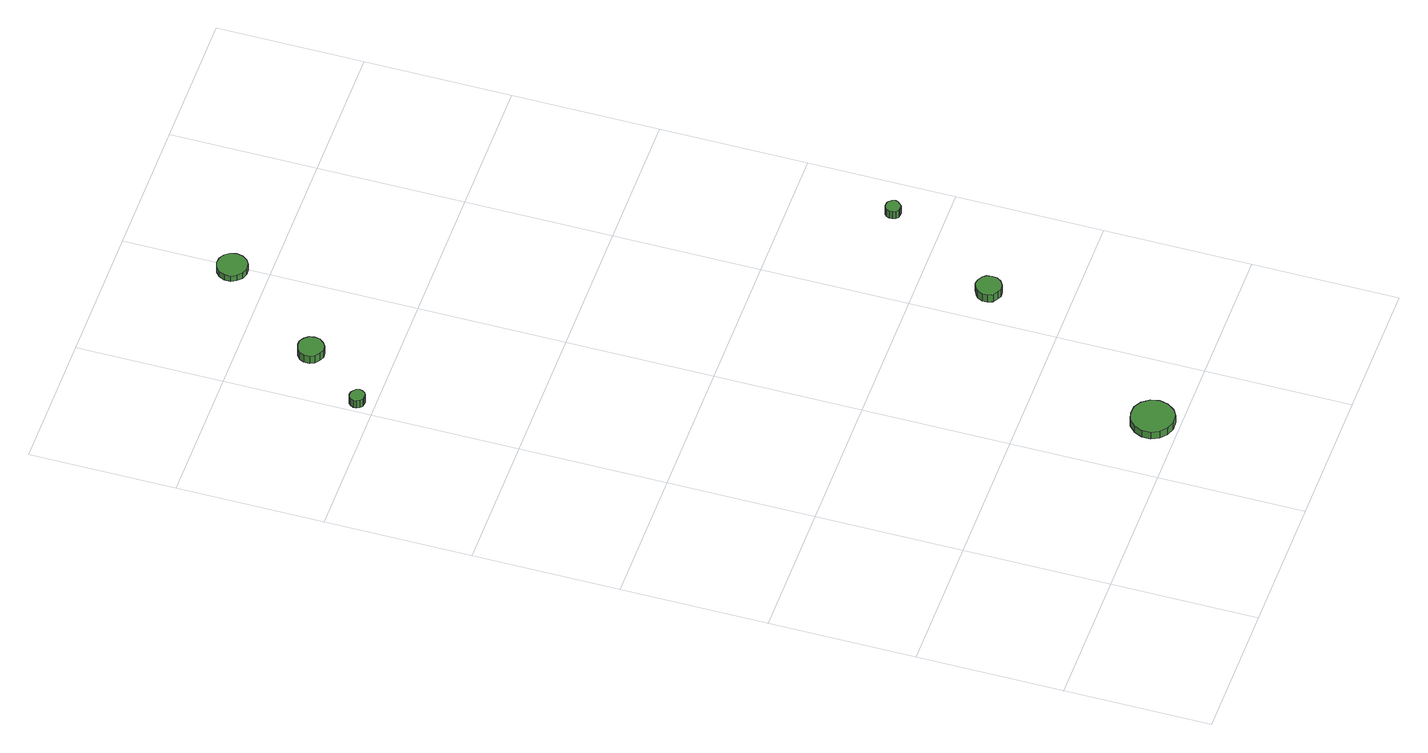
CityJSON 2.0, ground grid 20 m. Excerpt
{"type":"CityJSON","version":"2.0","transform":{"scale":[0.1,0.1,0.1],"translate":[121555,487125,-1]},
"CityObjects":{
"tree1":{"type":"SolitaryVegetationObject","attributes":{"function":"something"},"geometry":[{"type":"MultiSurface","lod":"1","boundaries":[[[0,1,2,3,4,5,6,7,8,9,10,11,12,13,14]],[[15,16,17,18,19,20,21,22,23,24,25,26,27,28,29]],[[0,29,28,1]],[[1,28,27,2]],[[2,27,26,3]],[[3,26,25,4]],[[4,25,24,5]],[[5,24,23,6]],[[6,23,22,7]],[[7,22,21,8]],[[8,21,20,9]],[[9,20,19,10]],[[10,19,18,11]],[[11,18,17,12]],[[12,17,16,13]],[[13,16,15,14]],[[14,15,29,0]]]}]},
"tree2":{"type":"SolitaryVegetationObject","attributes":{"function":"something"},"geometry":[{"type":"MultiSurface","lod":"1","boundaries":[[[30,31,32,33,34,35,36,37,38,39,40,41,42,43,44]],[[45,46,47,48,49,50,51,52,53,54,55,56,57,58,59]],[[30,59,58,31]],[[31,58,57,32]],[[32,57,56,33]],[[33,56,55,34]],[[34,55,54,35]],[[35,54,53,36]],[[36,53,52,37]],[[37,52,51,38]],[[38,51,50,39]],[[39,50,49,40]],[[40,49,48,41]],[[41,48,47,42]],[[42,47,46,43]],[[43,46,45,44]],[[44,45,59,30]]]}]},
"tree3":{"type":"SolitaryVegetationObject","attributes":{"function":"something"},"geometry":[{"type":"MultiSurface","lod":"1","boundaries":[[[60,61,62,63,64,65,66,67,68,69,70,71,72,73,74]],[[75,76,77,78,79,80,81,82,83,84,85,86,87,88,89]],[[60,89,88,61]],[[61,88,87,62]],[[62,87,86,63]],[[63,86,85,64]],[[64,85,84,65]],[[65,84,83,66]],[[66,83,82,67]],[[67,82,81,68]],[[68,81,80,69]],[[69,80,79,70]],[[70,79,78,71]],[[71,78,77,72]],[[72,77,76,73]],[[73,76,75,74]],[[74,75,89,60]]]}]},
"tree4":{"type":"SolitaryVegetationObject","attributes":{"function":"something"},"geometry":[{"type":"MultiSurface","lod":"1","boundaries":[[[90,91,92,93,94,95,96,97,98,99,100,101,102,103,104]],[[105,106,107,108,109,110,111,112,113,114,115,116,117,118,119]],[[90,119,118,91]],[[91,118,117,92]],[[92,117,116,93]],[[93,116,115,94]],[[94,115,114,95]],[[95,114,113,96]],[[96,113,112,97]],[[97,112,111,98]],[[98,111,110,99]],[[99,110,109,100]],[[100,109,108,101]],[[101,108,107,102]],[[102,107,106,103]],[[103,106,105,104]],[[104,105,119,90]]]}]},
"tree5":{"type":"SolitaryVegetationObject","attributes":{"function":"something"},"geometry":[{"type":"MultiSurface","lod":"1","boundaries":[[[120,121,122,123,124,125,126,127,128,129,130,131,132,133,134]],[[135,136,137,138,139,140,141,142,143,144,145,146,147,148,149]],[[120,149,148,121]],[[121,148,147,122]],[[122,147,146,123]],[[123,146,145,124]],[[124,145,144,125]],[[125,144,143,126]],[[126,143,142,127]],[[127,142,141,128]],[[128,141,140,129]],[[129,140,139,130]],[[130,139,138,131]],[[131,138,137,132]],[[132,137,136,133]],[[133,136,135,134]],[[134,135,149,120]]]}]},
"tree6":{"type":"SolitaryVegetationObject","attributes":{"function":"something"},"geometry":[{"type":"MultiSurface","lod":"1","boundaries":[[[150,151,152,153,154,155,156,157,158,159,160,161,162,163,164]],[[165,166,167,168,169,170,171,172,173,174,175,176,177,178,179]],[[150,179,178,151]],[[151,178,177,152]],[[152,177,176,153]],[[153,176,175,154]],[[154,175,174,155]],[[155,174,173,156]],[[156,173,172,157]],[[157,172,171,158]],[[158,171,170,159]],[[159,170,169,160]],[[160,169,168,161]],[[161,168,167,162]],[[162,167,166,163]],[[163,166,165,164]],[[164,165,179,150]]]}]}
},
"vertices":[
[322,36,18],[319,48,18],[312,58,18],[302,64,18],[289,65,18],[278,62,18],[269,53,18],[264,42,18],[264,30,18],[269,19,18],[278,11,18],[289,7,18],[302,8,18],[312,14,18],[319,24,18],[319,24,6],[312,14,6],[302,8,6],[289,7,6],[278,11,6],[269,19,6],[264,30,6],[264,42,6],[269,53,6],[278,62,6],[289,65,6],[302,64,6],[312,58,6],[319,48,6],[322,36,6],
[23,1023,25],[22,1027,25],[19,1030,25],[16,1032,25],[11,1033,25],[7,1032,25],[4,1029,25],[2,1025,25],[2,1021,25],[4,1017,25],[7,1014,25],[11,1013,25],[16,1013,25],[19,1015,25],[22,1019,25],[22,1019,12],[19,1015,12],[16,1013,12],[11,1013,12],[7,1014,12],[4,1017,12],[2,1021,12],[2,1025,12],[4,1029,12],[7,1032,12],[11,1033,12],[16,1032,12],[19,1030,12],[22,1027,12],[23,1023,12],
[100,1108,19],[99,1115,19],[94,1121,19],[88,1125,19],[81,1125,19],[74,1123,19],[68,1118,19],[65,1112,19],[65,1104,19],[68,1098,19],[74,1093,19],[81,1090,19],[88,1091,19],[94,1095,19],[99,1101,19],[99,1101,6],[94,1095,6],[88,1091,6],[81,1090,6],[74,1093,6],[68,1098,6],[65,1104,6],[65,1112,6],[68,1118,6],[74,1123,6],[81,1125,6],[88,1125,6],[94,1121,6],[99,1115,6],[100,1108,6],
[463,307,24],[462,314,24],[458,319,24],[451,323,24],[444,324,24],[438,321,24],[432,317,24],[429,310,24],[429,303,24],[432,296,24],[438,292,24],[444,289,24],[451,290,24],[458,294,24],[462,300,24],[462,300,11],[458,294,11],[451,290,11],[444,289,11],[438,292,11],[432,296,11],[429,303,11],[429,310,11],[432,317,11],[438,321,11],[444,324,11],[451,323,11],[458,319,11],[462,314,11],[463,307,11],
[215,1250,16],[213,1258,16],[208,1265,16],[201,1269,16],[192,1270,16],[184,1267,16],[178,1262,16],[174,1254,16],[174,1245,16],[178,1238,16],[184,1232,16],[192,1229,16],[201,1230,16],[208,1234,16],[213,1241,16],[213,1241,6],[208,1234,6],[201,1230,6],[192,1229,6],[184,1232,6],[178,1238,6],[174,1245,6],[174,1254,6],[178,1262,6],[184,1267,6],[192,1270,6],[201,1269,6],[208,1265,6],[213,1258,6],[215,1250,6],
[549,465,30],[548,469,30],[545,473,30],[542,475,30],[537,475,30],[533,474,30],[530,471,30],[529,467,30],[529,463,30],[530,459,30],[533,456,30],[537,455,30],[542,455,30],[545,458,30],[548,461,30],[548,461,17],[545,458,17],[542,455,17],[537,455,17],[533,456,17],[530,459,17],[529,463,17],[529,467,17],[530,471,17],[533,474,17],[537,475,17],[542,475,17],[545,473,17],[548,469,17],[549,465,17]
]}
